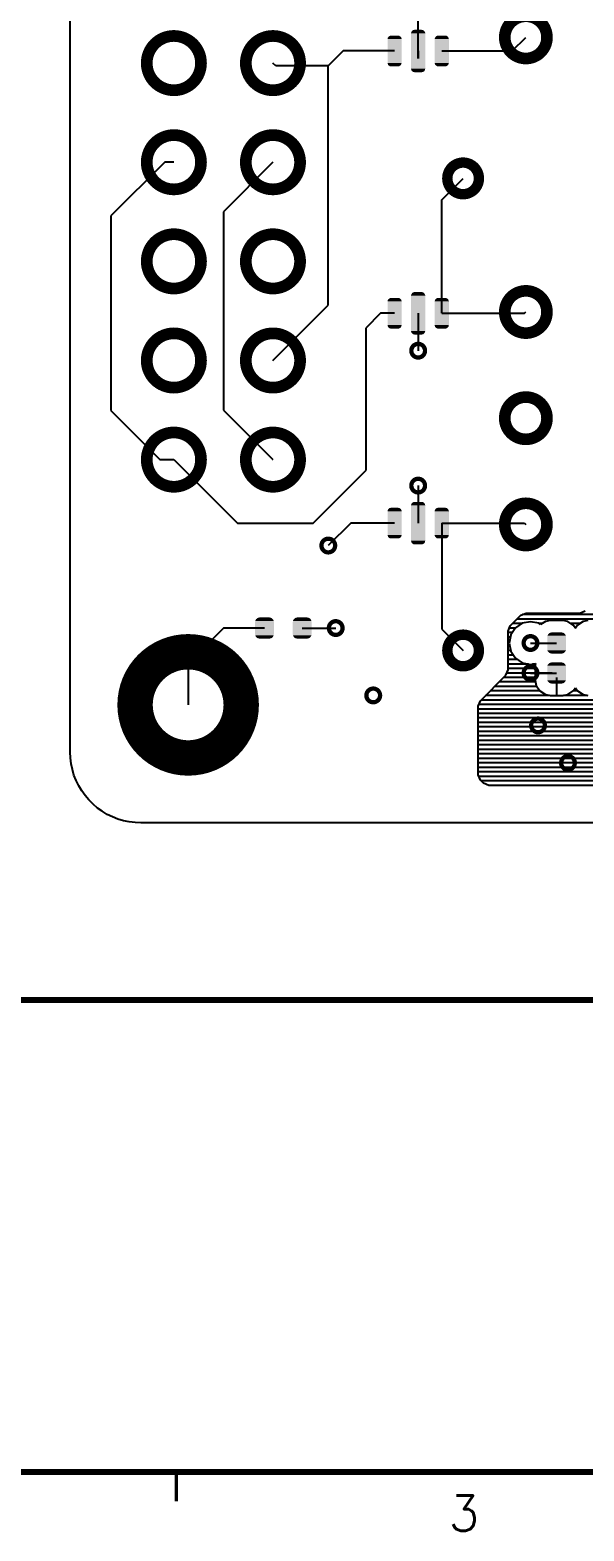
# Model space of a CAD drawing. Extents: x 295 to 953, y 10 to 290.
# Drawn here: x 577.1 to 624, y 10 to 137.2 of the extents above; entities that cross this region are included whole.
import ezdxf
from ezdxf.enums import TextEntityAlignment as Align

# ---------------------------------------------------------------- set-up
doc = ezdxf.new("R2010")
doc.units = 0
doc.header["$LTSCALE"] = 5
doc.header["$MEASUREMENT"] = 0
doc.layers.get('0').update_dxf_attribs({"linetype": 'CONTINUOUS', "lineweight": 25})
doc.layers.add('문자', color=4, linetype='CONTINUOUS')
doc.layers.add('테두리', color=3, linetype='CONTINUOUS')
doc.styles.get("Standard").update_dxf_attribs({"font": 'simplex.shx'})

# ---------------------------------------------------------------- blocks, each defined once
blk = doc.blocks.new('C')
at = {"layer": '테두리'}
for points, const_width in [([(15, 285), (15, 15), (405, 15), (405, 285), (15, 285)], 0.5), ([(15, 55), (405, 55)], 0.5), ([(112.5, 12.5), (112.5, 15)], 0.3)]:
    blk.add_lwpolyline(points, dxfattribs=dict(at, const_width=const_width))
at = {"layer": '문자'}
blk.add_text('3', height=3, dxfattribs=at).set_placement((136.88, 11.5), align=Align.MIDDLE)

msp = doc.modelspace()

# ---------------------------------------------------------------- linework, layer by layer
for p, q in [((580.48, 76), (580.48, 264)), ((580.48, 76), (580.48, 264)), ((609.98, 134.77), (609.98, 138.58)), ((617.95, 135.41), (619.11, 136.56)), ((603.63, 135.41), (602.36, 134.14)), ((607.98, 135.41), (603.63, 135.41)), ((609.98, 135.41), (609.98, 134.77)), ((611.98, 135.41), (617.95, 135.41)), ((597.91, 134.14), (597.67, 134.38)), ((602.36, 134.14), (597.91, 134.14)), ((602.36, 113.87), (602.36, 134.14)), ((588.49, 125.98), (583.94, 121.44)), ((589.27, 125.98), (588.49, 125.98)), ((597.67, 125.98), (593.47, 121.78)), ((611.98, 122.8), (613.79, 124.61)), ((611.98, 113.18), (611.98, 122.8)), ((583.94, 121.44), (583.94, 104.93)), ((593.47, 121.78), (593.47, 104.98)), ((597.67, 109.18), (602.36, 113.87)), ((619, 113.18), (619.11, 113.29)), ((606.8, 113.18), (605.53, 111.91)), ((607.98, 113.18), (606.8, 113.18)), ((609.98, 113.18), (609.98, 110.01)), ((611.98, 113.18), (619, 113.18)), ((605.53, 111.91), (605.53, 99.85)), ((583.94, 104.93), (588.09, 100.78)), ((593.47, 104.98), (597.67, 100.78)), ((588.09, 100.78), (589.27, 100.78)), ((589.27, 100.78), (594.65, 95.4)), ((597.67, 100.78), (597.61, 100.78)), ((601.09, 95.4), (605.53, 99.85)), ((609.98, 98.58), (609.98, 95.4)), ((594.65, 95.4), (601.09, 95.4)), ((604.26, 95.4), (602.36, 93.5)), ((607.98, 95.4), (604.26, 95.4)), ((611.98, 95.4), (619, 95.4)), ((611.98, 95.4), (611.98, 86.41)), ((619, 95.4), (619.11, 95.29)), ((618.68, 87.59), (619.13, 87.78)), ((619.13, 87.78), (623.31, 87.78)), ((623.31, 87.78), (623.69, 87.77)), ((623.69, 87.77), (624.14, 87.96)), ((593.47, 86.51), (590.48, 83.52)), ((596.95, 86.51), (593.47, 86.51)), ((600.15, 86.51), (602.99, 86.51)), ((617.6, 86.25), (617.79, 86.69)), ((618.22, 86.51), (617.71, 86.51)), ((617.79, 86.69), (618.68, 87.59)), ((618.22, 86.52), (617.83, 85.93)), ((618.78, 86.89), (617.98, 86.89)), ((618.81, 86.91), (618.22, 86.52)), ((626.83, 87.27), (618.36, 87.27)), ((619.5, 87.05), (618.81, 86.91)), ((626.78, 87.65), (618.83, 87.65)), ((620.2, 86.91), (619.5, 87.05)), ((620.36, 86.8), (620.2, 86.91)), ((620.49, 86.89), (620.23, 86.89)), ((620.76, 87.07), (620.36, 86.8)), ((621.17, 87.16), (620.76, 87.07)), ((622.26, 87.16), (621.17, 87.16)), ((622.67, 87.07), (622.26, 87.16)), ((623.13, 86.76), (622.67, 87.07)), ((623.69, 86.89), (622.94, 86.89)), ((623.31, 86.49), (623.13, 86.76)), ((623.33, 86.51), (623.3, 86.51)), ((623.49, 86.76), (623.31, 86.49)), ((623.96, 87.07), (623.49, 86.76)), ((624.37, 87.16), (623.96, 87.07)), ((611.98, 86.41), (613.79, 84.61)), ((617.6, 82.96), (617.6, 86.25)), ((617.96, 86.13), (617.6, 86.13)), ((617.8, 85.75), (617.6, 85.75)), ((617.72, 85.37), (617.6, 85.37)), ((617.83, 85.93), (617.69, 85.24)), ((617.69, 85.24), (617.83, 84.54)), ((619.5, 85.24), (621.72, 85.24)), ((617.74, 84.99), (617.6, 84.99)), ((617.82, 84.61), (617.6, 84.61)), ((618.04, 84.22), (617.6, 84.22)), ((617.83, 84.54), (618.22, 83.95)), ((618.22, 83.95), (618.81, 83.56)), ((590.48, 83.52), (590.48, 80)), ((617.41, 82.51), (617.6, 82.96)), ((619.9, 82.7), (617.49, 82.7)), ((618.39, 83.84), (617.6, 83.84)), ((619.33, 83.46), (617.6, 83.46)), ((619.9, 83.08), (617.6, 83.08)), ((618.81, 83.56), (619.5, 83.43)), ((619.5, 83.43), (619.93, 83.51)), ((619.5, 82.7), (621.72, 82.7)), ((619.92, 83.46), (619.68, 83.46)), ((619.93, 83.51), (619.9, 83.34)), ((619.9, 83.34), (619.9, 82.06)), ((621.34, 82.7), (619.9, 82.7)), ((615.25, 80.34), (617.41, 82.51)), ((620.04, 81.56), (616.46, 81.56)), ((619.92, 81.94), (616.84, 81.94)), ((619.9, 82.32), (617.22, 82.32)), ((619.9, 82.06), (619.98, 81.64)), ((619.98, 81.64), (620.29, 81.18)), ((621.72, 82.32), (621.72, 80.78)), ((623.13, 81.18), (623.31, 81.45)), ((623.31, 81.45), (623.49, 81.18)), ((615.06, 79.9), (615.25, 80.34)), ((626.78, 80.41), (615.31, 80.41)), ((621.12, 80.8), (615.69, 80.8)), ((620.3, 81.18), (616.07, 81.18)), ((620.29, 81.18), (620.76, 80.87)), ((620.76, 80.87), (621.17, 80.78)), ((621.17, 80.78), (622.26, 80.78)), ((622.26, 80.78), (622.67, 80.87)), ((624.32, 80.8), (622.31, 80.8)), ((622.67, 80.87), (623.13, 81.18)), ((623.5, 81.18), (623.13, 81.18)), ((623.49, 81.18), (623.96, 80.87)), ((623.96, 80.87), (624.37, 80.78)), ((615.06, 74.07), (615.06, 79.9)), ((626.78, 79.65), (615.06, 79.65)), ((626.78, 79.27), (615.06, 79.27)), ((626.78, 78.89), (615.06, 78.89)), ((626.78, 80.03), (615.12, 80.03)), ((626.78, 78.51), (615.06, 78.51)), ((626.78, 78.13), (615.06, 78.13)), ((626.78, 77.75), (615.06, 77.75)), ((626.78, 77.37), (615.06, 77.37)), ((626.78, 76.99), (615.06, 76.99)), ((626.78, 76.6), (615.06, 76.6)), ((580.5, 75.5), (580.48, 76)), ((580.5, 75.5), (580.48, 76)), ((580.56, 75.01), (580.5, 75.5)), ((580.56, 75.01), (580.5, 75.5)), ((626.8, 76.22), (615.06, 76.22)), ((626.94, 75.84), (615.06, 75.84)), ((627.25, 75.46), (615.06, 75.46)), ((629.25, 75.08), (615.06, 75.08)), ((580.67, 74.53), (580.56, 75.01)), ((580.67, 74.53), (580.56, 75.01)), ((580.8, 74.05), (580.67, 74.53)), ((580.8, 74.05), (580.67, 74.53)), ((580.99, 73.59), (580.8, 74.05)), ((580.99, 73.59), (580.8, 74.05)), ((629.17, 74.7), (615.06, 74.7)), ((629.15, 74.32), (615.06, 74.32)), ((615.25, 73.62), (615.06, 74.07)), ((629.23, 73.94), (615.12, 73.94)), ((581.2, 73.14), (580.99, 73.59)), ((581.2, 73.14), (580.99, 73.59)), ((581.46, 72.72), (581.2, 73.14)), ((581.46, 72.72), (581.2, 73.14)), ((581.74, 72.31), (581.46, 72.72)), ((581.74, 72.31), (581.46, 72.72)), ((615.51, 73.36), (615.25, 73.62)), ((629.39, 73.56), (615.31, 73.56)), ((615.96, 73.18), (615.51, 73.36)), ((629.65, 73.18), (615.96, 73.18)), ((629.65, 73.18), (615.96, 73.18)), ((582.07, 71.94), (581.74, 72.31)), ((582.07, 71.94), (581.74, 72.31)), ((582.42, 71.58), (582.07, 71.94)), ((582.42, 71.58), (582.07, 71.94)), ((582.79, 71.26), (582.42, 71.58)), ((582.79, 71.26), (582.42, 71.58)), ((583.2, 70.98), (582.79, 71.26)), ((583.2, 70.98), (582.79, 71.26)), ((583.62, 70.72), (583.2, 70.98)), ((583.62, 70.72), (583.2, 70.98)), ((584.07, 70.5), (583.62, 70.72)), ((584.07, 70.5), (583.62, 70.72)), ((584.53, 70.32), (584.07, 70.5)), ((584.53, 70.32), (584.07, 70.5)), ((585.01, 70.18), (584.53, 70.32)), ((585.01, 70.18), (584.53, 70.32)), ((585.49, 70.08), (585.01, 70.18)), ((585.49, 70.08), (585.01, 70.18)), ((585.98, 70.02), (585.49, 70.08)), ((585.98, 70.02), (585.49, 70.08)), ((586.48, 70), (585.98, 70.02)), ((586.48, 70), (585.98, 70.02)), ((794.48, 70), (586.48, 70)), ((794.48, 70), (586.48, 70))]:
    msp.add_line(p, q)
for points, const_width in [([(620.9, 136.56, -1), (617.32, 136.56, -1)], 0.986), ([(591.57, 134.38, -1), (586.97, 134.38, -1)], 0.993), ([(599.97, 134.38, -1), (595.37, 134.38, -1)], 0.993), ([(591.57, 125.98, -1), (586.97, 125.98, -1)], 0.993), ([(599.97, 125.98, -1), (595.37, 125.98, -1)], 0.993), ([(615.13, 124.61, -1), (612.45, 124.61, -1)], 0.879), ([(591.57, 117.58, -1), (586.97, 117.58, -1)], 0.993), ([(599.97, 117.58, -1), (595.37, 117.58, -1)], 0.993), ([(620.9, 113.29, -1), (617.32, 113.29, -1)], 0.986), ([(591.57, 109.18, -1), (586.97, 109.18, -1)], 0.993), ([(599.97, 109.18, -1), (595.37, 109.18, -1)], 0.993), ([(610.56, 110.01, -1), (609.4, 110.01, -1)], 0.363), ([(620.9, 104.29, -1), (617.32, 104.29, -1)], 0.986), ([(591.57, 100.78, -1), (586.97, 100.78, -1)], 0.993), ([(599.97, 100.78, -1), (595.37, 100.78, -1)], 0.993), ([(610.56, 98.58, -1), (609.4, 98.58, -1)], 0.363), ([(620.9, 95.29, -1), (617.32, 95.29, -1)], 0.986), ([(602.94, 93.5, -1), (601.78, 93.5, -1)], 0.363), ([(603.57, 86.51, -1), (602.41, 86.51, -1)], 0.363), ([(594.98, 80, -1), (585.98, 80, -1)], 3), ([(615.13, 84.61, -1), (612.45, 84.61, -1)], 0.879), ([(620.08, 85.24, -1), (618.92, 85.24, -1)], 0.363), ([(620.08, 82.7, -1), (618.92, 82.7, -1)], 0.363), ([(606.75, 80.8, -1), (605.59, 80.8, -1)], 0.363), ([(620.72, 78.26, -1), (619.56, 78.26, -1)], 0.363), ([(623.26, 75.08, -1), (622.1, 75.08, -1)], 0.363)]:
    msp.add_lwpolyline(points, format="xyb", close=True, dxfattribs=dict(const_width=const_width))
for points in [[(608.58, 136.41), (608.58, 136.43), (607.38, 136.41), (607.39, 136.43)], [(608.58, 134.4), (608.58, 136.41), (607.38, 134.4), (607.38, 136.41)], [(608.58, 136.43), (608.56, 136.51), (607.39, 136.43), (607.4, 136.51)], [(608.56, 136.51), (608.55, 136.54), (607.4, 136.51), (607.42, 136.54)], [(608.55, 136.54), (608.5, 136.61), (607.42, 136.54), (607.46, 136.61)], [(608.5, 136.61), (608.48, 136.63), (607.46, 136.61), (607.49, 136.63)], [(608.48, 136.63), (608.41, 136.67), (607.49, 136.63), (607.55, 136.67)], [(608.41, 136.67), (608.39, 136.69), (607.55, 136.67), (607.59, 136.69)], [(608.39, 136.69), (608.29, 136.7), (607.59, 136.69), (607.65, 136.7)], [(608.29, 136.7), (608.28, 136.71), (607.65, 136.7), (607.68, 136.71)], [(610.58, 136.93), (610.55, 137.01), (609.38, 136.93), (609.4, 137.01)], [(610.58, 136.91), (610.58, 136.93), (609.38, 136.91), (609.38, 136.93)], [(610.58, 136.9), (610.58, 136.91), (609.38, 136.9), (609.38, 136.91)], [(610.58, 133.91), (610.58, 136.9), (609.38, 133.91), (609.38, 136.9)], [(610.55, 137.01), (610.54, 137.04), (609.4, 137.01), (609.41, 137.04)], [(610.54, 137.04), (610.49, 137.11), (609.41, 137.04), (609.46, 137.11)], [(610.49, 137.11), (610.48, 137.12), (609.46, 137.11), (609.48, 137.12)], [(610.48, 137.12), (610.4, 137.17), (609.48, 137.12), (609.54, 137.17)], [(610.4, 137.17), (610.38, 137.18), (609.54, 137.17), (609.58, 137.18)], [(610.38, 137.18), (610.28, 137.2), (609.58, 137.18), (609.65, 137.2)], [(612.58, 136.43), (612.55, 136.51), (611.38, 136.43), (611.4, 136.51)], [(612.58, 136.41), (612.58, 136.43), (611.38, 136.41), (611.38, 136.43)], [(612.58, 134.4), (612.58, 136.41), (611.38, 134.4), (611.38, 136.41)], [(612.55, 136.51), (612.55, 136.54), (611.4, 136.51), (611.42, 136.54)], [(612.55, 136.54), (612.5, 136.61), (611.42, 136.54), (611.46, 136.61)], [(612.5, 136.61), (612.48, 136.63), (611.46, 136.61), (611.48, 136.63)], [(612.48, 136.63), (612.41, 136.67), (611.48, 136.63), (611.54, 136.67)], [(612.41, 136.67), (612.39, 136.69), (611.54, 136.67), (611.58, 136.69)], [(612.39, 136.69), (612.29, 136.7), (611.58, 136.69), (611.65, 136.7)], [(612.29, 136.7), (612.28, 136.71), (611.65, 136.7), (611.68, 136.71)], [(608.57, 134.38), (608.58, 134.4), (607.38, 134.38), (607.38, 134.4)], [(608.56, 134.3), (608.57, 134.38), (607.41, 134.3), (607.38, 134.38)], [(608.54, 134.27), (608.56, 134.3), (607.41, 134.27), (607.41, 134.3)], [(608.5, 134.2), (608.54, 134.27), (607.46, 134.2), (607.41, 134.27)], [(608.48, 134.18), (608.5, 134.2), (607.48, 134.18), (607.46, 134.2)], [(608.41, 134.14), (608.48, 134.18), (607.55, 134.14), (607.48, 134.18)], [(608.37, 134.12), (608.41, 134.14), (607.57, 134.12), (607.55, 134.14)], [(608.31, 134.11), (608.37, 134.12), (607.67, 134.11), (607.57, 134.12)], [(608.28, 134.1), (608.31, 134.11), (607.68, 134.1), (607.67, 134.11)], [(610.58, 133.9), (610.58, 133.91), (609.38, 133.9), (609.38, 133.91)], [(610.57, 133.88), (610.58, 133.9), (609.38, 133.88), (609.38, 133.9)], [(610.56, 133.8), (610.57, 133.88), (609.4, 133.8), (609.38, 133.88)], [(610.54, 133.77), (610.56, 133.8), (609.41, 133.77), (609.4, 133.8)], [(610.5, 133.7), (610.54, 133.77), (609.46, 133.7), (609.41, 133.77)], [(610.47, 133.68), (610.5, 133.7), (609.48, 133.68), (609.46, 133.7)], [(610.41, 133.64), (610.47, 133.68), (609.55, 133.64), (609.48, 133.68)], [(610.37, 133.63), (610.41, 133.64), (609.57, 133.63), (609.55, 133.64)], [(610.3, 133.61), (610.37, 133.63), (609.66, 133.61), (609.57, 133.63)], [(610.28, 133.61), (610.3, 133.61), (609.67, 133.61), (609.66, 133.61)], [(610.28, 133.61), (610.28, 133.61), (609.68, 133.61), (609.67, 133.61)], [(610.28, 133.6), (610.28, 133.61), (609.68, 133.6), (609.68, 133.61)], [(612.57, 134.38), (612.58, 134.4), (611.38, 134.38), (611.38, 134.4)], [(612.56, 134.3), (612.57, 134.38), (611.4, 134.3), (611.38, 134.38)], [(612.54, 134.27), (612.56, 134.3), (611.41, 134.27), (611.4, 134.3)], [(612.5, 134.2), (612.54, 134.27), (611.46, 134.2), (611.41, 134.27)], [(612.47, 134.18), (612.5, 134.2), (611.48, 134.18), (611.46, 134.2)], [(612.41, 134.14), (612.47, 134.18), (611.55, 134.14), (611.48, 134.18)], [(612.37, 134.12), (612.41, 134.14), (611.57, 134.12), (611.55, 134.14)], [(612.31, 134.11), (612.37, 134.12), (611.67, 134.11), (611.57, 134.12)], [(612.28, 134.1), (612.31, 134.11), (611.68, 134.1), (611.67, 134.11)], [(608.39, 114.46), (608.29, 114.48), (607.59, 114.46), (607.65, 114.48)], [(608.29, 114.48), (608.28, 114.48), (607.65, 114.48), (607.68, 114.48)], [(610.58, 114.71), (610.55, 114.79), (609.38, 114.71), (609.4, 114.79)], [(610.58, 114.68), (610.58, 114.71), (609.38, 114.68), (609.38, 114.71)], [(610.58, 111.68), (610.58, 114.68), (609.38, 111.68), (609.38, 114.68)], [(610.55, 114.79), (610.54, 114.81), (609.4, 114.79), (609.41, 114.81)], [(610.54, 114.81), (610.49, 114.88), (609.41, 114.81), (609.46, 114.88)], [(610.49, 114.88), (610.48, 114.9), (609.46, 114.88), (609.48, 114.9)], [(610.48, 114.9), (610.4, 114.95), (609.48, 114.9), (609.54, 114.95)], [(610.4, 114.95), (610.38, 114.96), (609.54, 114.95), (609.58, 114.96)], [(610.38, 114.96), (610.28, 114.98), (609.58, 114.96), (609.65, 114.98)], [(610.28, 114.98), (610.28, 114.98), (609.65, 114.98), (609.68, 114.98)], [(612.39, 114.46), (612.29, 114.48), (611.58, 114.46), (611.65, 114.48)], [(612.29, 114.48), (612.28, 114.48), (611.65, 114.48), (611.68, 114.48)], [(608.58, 114.18), (608.58, 114.21), (607.38, 114.18), (607.39, 114.21)], [(608.58, 112.18), (608.58, 114.18), (607.38, 112.18), (607.38, 114.18)], [(608.58, 114.21), (608.56, 114.29), (607.39, 114.21), (607.4, 114.29)], [(608.56, 114.29), (608.55, 114.32), (607.4, 114.29), (607.42, 114.32)], [(608.55, 114.32), (608.5, 114.38), (607.42, 114.32), (607.46, 114.38)], [(608.5, 114.38), (608.48, 114.4), (607.46, 114.38), (607.49, 114.4)], [(608.48, 114.4), (608.41, 114.45), (607.49, 114.4), (607.55, 114.45)], [(608.41, 114.45), (608.39, 114.46), (607.55, 114.45), (607.59, 114.46)], [(612.58, 114.21), (612.55, 114.29), (611.38, 114.21), (611.4, 114.29)], [(612.58, 114.18), (612.58, 114.21), (611.38, 114.18), (611.38, 114.21)], [(612.58, 112.18), (612.58, 114.18), (611.38, 112.18), (611.38, 114.18)], [(612.55, 114.29), (612.55, 114.32), (611.4, 114.29), (611.42, 114.32)], [(612.55, 114.32), (612.5, 114.38), (611.42, 114.32), (611.46, 114.38)], [(612.5, 114.38), (612.48, 114.4), (611.46, 114.38), (611.48, 114.4)], [(612.48, 114.4), (612.41, 114.45), (611.48, 114.4), (611.54, 114.45)], [(612.41, 114.45), (612.39, 114.46), (611.54, 114.45), (611.58, 114.46)], [(608.57, 112.15), (608.58, 112.18), (607.38, 112.15), (607.38, 112.18)], [(608.56, 112.07), (608.57, 112.15), (607.41, 112.07), (607.38, 112.15)], [(608.54, 112.04), (608.56, 112.07), (607.41, 112.04), (607.41, 112.07)], [(608.5, 111.98), (608.54, 112.04), (607.46, 111.98), (607.41, 112.04)], [(608.48, 111.96), (608.5, 111.98), (607.48, 111.96), (607.46, 111.98)], [(608.41, 111.91), (608.48, 111.96), (607.55, 111.91), (607.48, 111.96)], [(612.57, 112.15), (612.58, 112.18), (611.38, 112.15), (611.38, 112.18)], [(612.56, 112.07), (612.57, 112.15), (611.4, 112.07), (611.38, 112.15)], [(612.54, 112.04), (612.56, 112.07), (611.41, 112.04), (611.4, 112.07)], [(612.5, 111.98), (612.54, 112.04), (611.46, 111.98), (611.41, 112.04)], [(612.47, 111.96), (612.5, 111.98), (611.48, 111.96), (611.46, 111.98)], [(612.41, 111.91), (612.47, 111.96), (611.55, 111.91), (611.48, 111.96)], [(608.37, 111.9), (608.41, 111.91), (607.57, 111.9), (607.55, 111.91)], [(608.31, 111.88), (608.37, 111.9), (607.67, 111.88), (607.57, 111.9)], [(608.28, 111.88), (608.31, 111.88), (607.68, 111.88), (607.67, 111.88)], [(610.57, 111.65), (610.58, 111.68), (609.38, 111.65), (609.38, 111.68)], [(610.56, 111.57), (610.57, 111.65), (609.4, 111.57), (609.38, 111.65)], [(610.54, 111.55), (610.56, 111.57), (609.41, 111.55), (609.4, 111.57)], [(610.5, 111.48), (610.54, 111.55), (609.46, 111.48), (609.41, 111.55)], [(610.47, 111.46), (610.5, 111.48), (609.48, 111.46), (609.46, 111.48)], [(610.41, 111.41), (610.47, 111.46), (609.55, 111.41), (609.48, 111.46)], [(610.37, 111.4), (610.41, 111.41), (609.57, 111.4), (609.55, 111.41)], [(610.3, 111.38), (610.37, 111.4), (609.66, 111.38), (609.57, 111.4)], [(610.28, 111.38), (610.3, 111.38), (609.67, 111.38), (609.66, 111.38)], [(610.28, 111.38), (610.28, 111.38), (609.68, 111.38), (609.67, 111.38)], [(612.37, 111.9), (612.41, 111.91), (611.57, 111.9), (611.55, 111.91)], [(612.31, 111.88), (612.37, 111.9), (611.67, 111.88), (611.57, 111.9)], [(612.28, 111.88), (612.31, 111.88), (611.68, 111.88), (611.67, 111.88)], [(608.48, 96.62), (608.41, 96.67), (607.49, 96.62), (607.55, 96.67)], [(608.41, 96.67), (608.39, 96.68), (607.55, 96.67), (607.59, 96.68)], [(608.39, 96.68), (608.29, 96.7), (607.59, 96.68), (607.65, 96.7)], [(608.29, 96.7), (608.28, 96.7), (607.65, 96.7), (607.68, 96.7)], [(610.58, 96.93), (610.55, 97.01), (609.38, 96.93), (609.4, 97.01)], [(610.58, 96.9), (610.58, 96.93), (609.38, 96.9), (609.38, 96.93)], [(610.58, 93.9), (610.58, 96.9), (609.38, 93.9), (609.38, 96.9)], [(610.55, 97.01), (610.54, 97.03), (609.4, 97.01), (609.41, 97.03)], [(610.54, 97.03), (610.49, 97.1), (609.41, 97.03), (609.46, 97.1)], [(610.49, 97.1), (610.48, 97.12), (609.46, 97.1), (609.48, 97.12)], [(610.48, 97.12), (610.4, 97.17), (609.48, 97.12), (609.54, 97.17)], [(610.4, 97.17), (610.38, 97.18), (609.54, 97.17), (609.58, 97.18)], [(610.38, 97.18), (610.28, 97.2), (609.58, 97.18), (609.65, 97.2)], [(610.28, 97.2), (610.28, 97.2), (609.65, 97.2), (609.68, 97.2)], [(612.48, 96.62), (612.41, 96.67), (611.48, 96.62), (611.54, 96.67)], [(612.41, 96.67), (612.39, 96.68), (611.54, 96.67), (611.58, 96.68)], [(612.39, 96.68), (612.29, 96.7), (611.58, 96.68), (611.65, 96.7)], [(612.29, 96.7), (612.28, 96.7), (611.65, 96.7), (611.68, 96.7)], [(608.58, 96.4), (608.58, 96.43), (607.38, 96.4), (607.39, 96.43)], [(608.58, 94.4), (608.58, 96.4), (607.38, 94.4), (607.38, 96.4)], [(608.58, 96.43), (608.56, 96.51), (607.39, 96.43), (607.4, 96.51)], [(608.56, 96.51), (608.55, 96.54), (607.4, 96.51), (607.42, 96.54)], [(608.55, 96.54), (608.5, 96.6), (607.42, 96.54), (607.46, 96.6)], [(608.5, 96.6), (608.48, 96.62), (607.46, 96.6), (607.49, 96.62)], [(612.58, 96.43), (612.55, 96.51), (611.38, 96.43), (611.4, 96.51)], [(612.58, 96.4), (612.58, 96.43), (611.38, 96.4), (611.38, 96.43)], [(612.58, 94.4), (612.58, 96.4), (611.38, 94.4), (611.38, 96.4)], [(612.55, 96.51), (612.55, 96.54), (611.4, 96.51), (611.42, 96.54)], [(612.55, 96.54), (612.5, 96.6), (611.42, 96.54), (611.46, 96.6)], [(612.5, 96.6), (612.48, 96.62), (611.46, 96.6), (611.48, 96.62)], [(608.57, 94.37), (608.58, 94.4), (607.38, 94.37), (607.38, 94.4)], [(608.56, 94.29), (608.57, 94.37), (607.41, 94.29), (607.38, 94.37)], [(608.54, 94.26), (608.56, 94.29), (607.41, 94.26), (607.41, 94.29)], [(608.5, 94.2), (608.54, 94.26), (607.46, 94.2), (607.41, 94.26)], [(608.48, 94.18), (608.5, 94.2), (607.48, 94.18), (607.46, 94.2)], [(608.41, 94.13), (608.48, 94.18), (607.55, 94.13), (607.48, 94.18)], [(608.37, 94.12), (608.41, 94.13), (607.57, 94.12), (607.55, 94.13)], [(608.31, 94.1), (608.37, 94.12), (607.67, 94.1), (607.57, 94.12)], [(612.57, 94.37), (612.58, 94.4), (611.38, 94.37), (611.38, 94.4)], [(612.56, 94.29), (612.57, 94.37), (611.4, 94.29), (611.38, 94.37)], [(612.54, 94.26), (612.56, 94.29), (611.41, 94.26), (611.4, 94.29)], [(612.5, 94.2), (612.54, 94.26), (611.46, 94.2), (611.41, 94.26)], [(612.47, 94.18), (612.5, 94.2), (611.48, 94.18), (611.46, 94.2)], [(612.41, 94.13), (612.47, 94.18), (611.55, 94.13), (611.48, 94.18)], [(612.37, 94.12), (612.41, 94.13), (611.57, 94.12), (611.55, 94.13)], [(612.31, 94.1), (612.37, 94.12), (611.67, 94.1), (611.57, 94.12)], [(608.28, 94.1), (608.31, 94.1), (607.68, 94.1), (607.67, 94.1)], [(610.57, 93.87), (610.58, 93.9), (609.38, 93.87), (609.38, 93.9)], [(610.56, 93.79), (610.57, 93.87), (609.4, 93.79), (609.38, 93.87)], [(610.54, 93.77), (610.56, 93.79), (609.41, 93.77), (609.4, 93.79)], [(610.5, 93.7), (610.54, 93.77), (609.46, 93.7), (609.41, 93.77)], [(610.47, 93.68), (610.5, 93.7), (609.48, 93.68), (609.46, 93.7)], [(610.41, 93.63), (610.47, 93.68), (609.55, 93.63), (609.48, 93.68)], [(610.37, 93.62), (610.41, 93.63), (609.57, 93.62), (609.55, 93.63)], [(610.3, 93.6), (610.37, 93.62), (609.66, 93.6), (609.57, 93.62)], [(610.28, 93.6), (610.3, 93.6), (609.67, 93.6), (609.66, 93.6)], [(610.28, 93.6), (610.28, 93.6), (609.68, 93.6), (609.67, 93.6)], [(612.28, 94.1), (612.31, 94.1), (611.68, 94.1), (611.67, 94.1)], [(597.75, 87.01), (597.74, 87.12), (596.15, 87.01), (596.17, 87.12)], [(597.75, 86.01), (597.75, 87.01), (596.15, 86.01), (596.15, 87.01)], [(597.73, 87.14), (597.68, 87.24), (596.17, 87.14), (596.23, 87.24)], [(597.74, 87.12), (597.73, 87.14), (596.17, 87.12), (596.17, 87.14)], [(597.67, 87.25), (597.59, 87.33), (596.23, 87.25), (596.32, 87.33)], [(597.68, 87.24), (597.67, 87.25), (596.23, 87.24), (596.23, 87.25)], [(597.58, 87.34), (597.48, 87.39), (596.32, 87.34), (596.43, 87.39)], [(597.59, 87.33), (597.58, 87.34), (596.32, 87.33), (596.32, 87.34)], [(597.48, 87.39), (597.45, 87.39), (596.43, 87.39), (596.44, 87.39)], [(597.45, 87.39), (597.35, 87.41), (596.44, 87.39), (596.55, 87.41)], [(600.95, 87.01), (600.93, 87.12), (599.35, 87.01), (599.37, 87.12)], [(600.95, 86.01), (600.95, 87.01), (599.35, 86.01), (599.35, 87.01)], [(600.92, 87.14), (600.88, 87.24), (599.37, 87.14), (599.42, 87.24)], [(600.93, 87.12), (600.92, 87.14), (599.37, 87.12), (599.37, 87.14)], [(600.88, 87.24), (600.86, 87.25), (599.42, 87.24), (599.43, 87.25)], [(600.86, 87.25), (600.79, 87.33), (599.43, 87.25), (599.51, 87.33)], [(600.79, 87.33), (600.77, 87.34), (599.51, 87.33), (599.52, 87.34)], [(600.77, 87.34), (600.67, 87.39), (599.52, 87.34), (599.63, 87.39)], [(600.65, 87.39), (600.55, 87.41), (599.63, 87.39), (599.75, 87.41)], [(597.73, 85.9), (597.75, 86.01), (596.17, 85.9), (596.15, 86.01)], [(597.73, 85.88), (597.73, 85.9), (596.18, 85.88), (596.17, 85.9)], [(597.68, 85.78), (597.73, 85.88), (596.22, 85.78), (596.18, 85.88)], [(597.67, 85.77), (597.68, 85.78), (596.24, 85.77), (596.22, 85.78)], [(597.59, 85.69), (597.67, 85.77), (596.31, 85.69), (596.24, 85.77)], [(597.58, 85.68), (597.59, 85.69), (596.33, 85.68), (596.31, 85.69)], [(597.47, 85.63), (597.58, 85.68), (596.43, 85.63), (596.33, 85.68)], [(597.47, 85.63), (597.47, 85.63), (596.45, 85.63), (596.43, 85.63)], [(597.35, 85.61), (597.47, 85.63), (596.55, 85.61), (596.45, 85.63)], [(600.93, 85.9), (600.95, 86.01), (599.36, 85.9), (599.35, 86.01)], [(600.93, 85.88), (600.93, 85.9), (599.37, 85.88), (599.36, 85.9)], [(600.87, 85.78), (600.93, 85.88), (599.42, 85.78), (599.37, 85.88)], [(600.87, 85.77), (600.87, 85.78), (599.43, 85.77), (599.42, 85.78)], [(600.78, 85.69), (600.87, 85.77), (599.51, 85.69), (599.43, 85.77)], [(600.78, 85.68), (600.78, 85.69), (599.52, 85.68), (599.51, 85.69)], [(600.67, 85.63), (600.78, 85.68), (599.62, 85.63), (599.52, 85.68)], [(600.66, 85.63), (600.67, 85.63), (599.65, 85.63), (599.62, 85.63)], [(600.55, 85.61), (600.66, 85.63), (599.75, 85.61), (599.65, 85.63)], [(622.52, 85.74), (622.5, 85.85), (620.92, 85.74), (620.94, 85.85)], [(622.52, 84.74), (622.52, 85.74), (620.92, 84.74), (620.92, 85.74)], [(622.49, 85.87), (622.44, 85.97), (620.94, 85.87), (620.99, 85.97)], [(622.5, 85.85), (622.49, 85.87), (620.94, 85.85), (620.94, 85.87)], [(622.44, 85.97), (622.43, 85.98), (620.99, 85.97), (621, 85.98)], [(622.43, 85.98), (622.36, 86.06), (621, 85.98), (621.08, 86.06)], [(622.36, 86.06), (622.34, 86.07), (621.08, 86.06), (621.09, 86.07)], [(622.34, 86.07), (622.24, 86.12), (621.09, 86.07), (621.2, 86.12)], [(622.22, 86.12), (622.12, 86.14), (621.2, 86.12), (621.32, 86.14)], [(622.5, 84.63), (622.52, 84.74), (620.93, 84.63), (620.92, 84.74)], [(622.5, 84.61), (622.5, 84.63), (620.94, 84.61), (620.93, 84.63)], [(622.44, 84.51), (622.5, 84.61), (620.99, 84.51), (620.94, 84.61)], [(622.44, 84.5), (622.44, 84.51), (621, 84.5), (620.99, 84.51)], [(622.35, 84.42), (622.44, 84.5), (621.08, 84.42), (621, 84.5)], [(622.34, 84.41), (622.35, 84.42), (621.09, 84.41), (621.08, 84.42)], [(622.24, 84.36), (622.34, 84.41), (621.19, 84.36), (621.09, 84.41)], [(622.23, 84.36), (622.24, 84.36), (621.22, 84.36), (621.19, 84.36)], [(622.12, 84.34), (622.23, 84.36), (621.32, 84.34), (621.22, 84.36)], [(622.52, 83.2), (622.5, 83.31), (620.92, 83.2), (620.94, 83.31)], [(622.52, 82.2), (622.52, 83.2), (620.92, 82.2), (620.92, 83.2)], [(622.49, 83.33), (622.44, 83.43), (620.94, 83.33), (620.99, 83.43)], [(622.5, 83.31), (622.49, 83.33), (620.94, 83.31), (620.94, 83.33)], [(622.44, 83.43), (622.43, 83.44), (620.99, 83.43), (621, 83.44)], [(622.43, 83.44), (622.36, 83.52), (621, 83.44), (621.08, 83.52)], [(622.36, 83.52), (622.34, 83.53), (621.08, 83.52), (621.09, 83.53)], [(622.34, 83.53), (622.24, 83.58), (621.09, 83.53), (621.2, 83.58)], [(622.22, 83.58), (622.12, 83.6), (621.2, 83.58), (621.32, 83.6)], [(622.5, 82.09), (622.52, 82.2), (620.93, 82.09), (620.92, 82.2)], [(622.5, 82.07), (622.5, 82.09), (620.94, 82.07), (620.93, 82.09)], [(622.44, 81.97), (622.5, 82.07), (620.99, 81.97), (620.94, 82.07)], [(622.44, 81.96), (622.44, 81.97), (621, 81.96), (620.99, 81.97)], [(622.35, 81.88), (622.44, 81.96), (621.08, 81.88), (621, 81.96)], [(622.34, 81.87), (622.35, 81.88), (621.09, 81.87), (621.08, 81.88)], [(622.24, 81.82), (622.34, 81.87), (621.19, 81.82), (621.09, 81.87)], [(622.23, 81.82), (622.24, 81.82), (621.22, 81.82), (621.19, 81.82)], [(622.12, 81.8), (622.23, 81.82), (621.32, 81.8), (621.22, 81.82)]]:
    msp.add_solid(points)

# ---------------------------------------------------------------- block references
msp.add_blockref('C', (476.98, 0))

doc.saveas('drawing.dxf')
